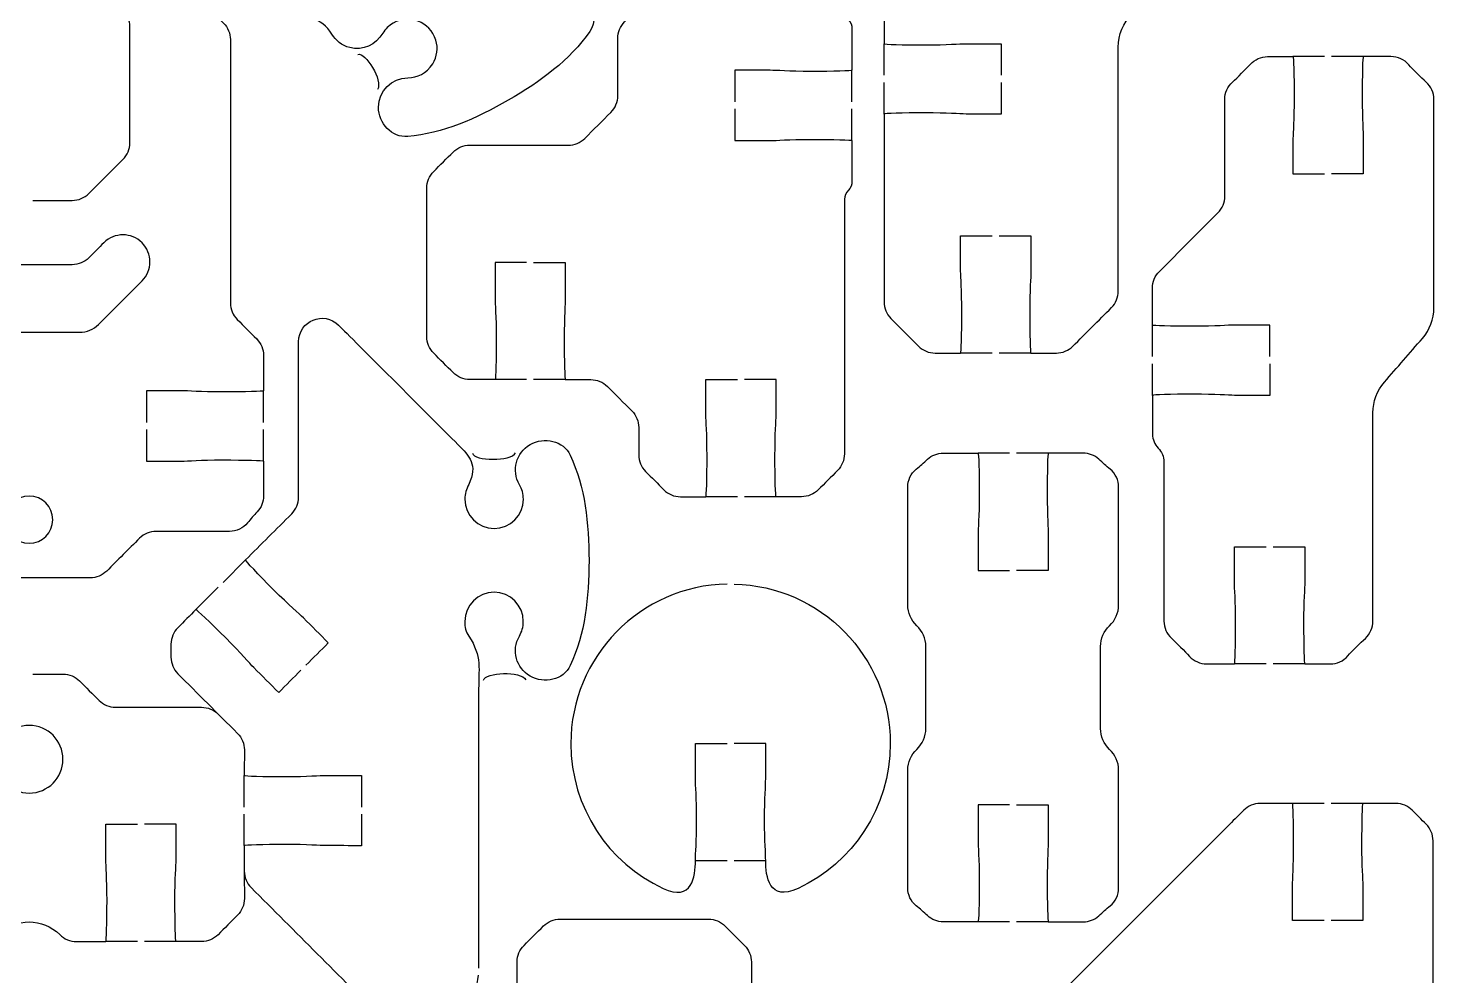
# Model space of a CAD drawing. Extents: x 0 to 410, y 0 to 455.
# Drawn here: x 70 to 130, y 327.2 to 367.6 of the extents above; entities that cross this region are included whole.
import ezdxf

# ---------------------------------------------------------------- set-up
doc = ezdxf.new("R2010")
doc.units = 0
doc.header["$MEASUREMENT"] = 0
doc.layers.add('DEFAULT', color=18, linetype='CONTINUOUS')

msp = doc.modelspace()

# ---------------------------------------------------------------- linework, layer by layer
at = {"layer": 'DEFAULT', "color": 1}
for points in [[(106.544, 365.619), (106.544, 366.967)], [(125.351, 366.416), (124.003, 366.416)], [(127.002, 366.416), (125.651, 366.416)], [(105.175, 364.483), (105.175, 365.834)], [(106.544, 363.968), (106.544, 365.319)], [(105.175, 362.832), (105.175, 364.183)], [(118.006, 353.611), (118.006, 354.958)], [(111.166, 353.766), (109.814, 353.766)], [(112.813, 353.766), (111.465, 353.766)], [(118.006, 351.96), (118.006, 353.311)], [(91.287, 352.637), (89.939, 352.637)], [(92.938, 352.637), (91.586, 352.637)], [(80.054, 350.802), (80.054, 352.154)], [(80.054, 349.155), (80.054, 350.503)], [(111.906, 349.49), (110.559, 349.49)], [(113.557, 349.49), (112.206, 349.49)], [(100.286, 347.631), (98.938, 347.631)], [(101.937, 347.631), (100.586, 347.631)], [(79.285, 344.932), (78.333, 343.976)], [(78.121, 343.765), (77.165, 342.812)], [(122.853, 340.498), (121.505, 340.498)], [(124.504, 340.498), (123.153, 340.498)], [(79.232, 334.388), (79.232, 335.739)], [(125.33, 334.539), (123.982, 334.539)], [(126.981, 334.539), (125.629, 334.539)], [(79.232, 332.74), (79.232, 334.088)], [(99.845, 332.091), (98.494, 332.091)], [(101.492, 332.091), (100.145, 332.091)], [(111.906, 329.488), (110.559, 329.488)], [(113.557, 329.488), (112.206, 329.488)], [(74.671, 328.648), (73.323, 328.648)], [(76.322, 328.648), (74.971, 328.648)]]:
    msp.add_lwpolyline(points, dxfattribs=at)
for points, knots in [([(111.465, 358.765), (111.915, 358.765), (112.364, 358.765), (112.813, 358.765), (112.813, 358.265), (112.813, 357.765), (112.813, 357.265), (112.813, 356.98), (112.764, 356.482), (112.764, 355.516), (112.764, 354.549), (112.788, 353.766), (112.813, 353.766), (113.175, 353.766), (113.537, 353.766), (113.9, 353.766), (114.164, 353.766), (114.418, 353.872), (114.605, 354.059), (115.154, 354.607), (115.703, 355.155), (116.253, 355.703), (116.44, 355.893), (116.545, 356.147), (116.545, 356.412), (116.545, 359.881), (116.545, 363.35), (116.545, 366.819), (116.545, 367.348), (116.757, 367.856), (117.131, 368.233), (117.865, 368.966), (118.599, 369.698), (119.332, 370.431), (119.706, 370.808), (119.918, 371.316), (119.918, 371.846), (119.918, 375.574), (119.918, 379.303), (119.918, 383.032), (119.918, 383.297), (119.812, 383.551), (119.625, 383.741), (119.417, 383.947), (119.209, 384.153), (119.001, 384.359), (118.613, 384.75), (117.978, 384.75), (117.59, 384.359), (117.116, 383.885), (116.642, 383.411), (116.168, 382.937), (115.981, 382.75), (115.875, 382.496), (115.875, 382.231), (115.875, 381.034), (115.875, 379.837), (115.875, 378.64), (115.875, 378.379), (115.769, 378.125), (115.586, 377.938), (115.427, 377.778), (115.268, 377.618), (115.11, 377.458), (114.923, 377.271), (114.669, 377.166), (114.401, 377.166), (113.871, 377.166), (113.342, 377.166), (112.813, 377.166), (112.785, 377.166), (112.764, 376.382), (112.764, 375.416), (112.764, 374.449), (112.813, 373.952), (112.813, 373.666), (112.813, 373.166), (112.813, 372.666), (112.813, 372.167), (112.364, 372.167), (111.915, 372.167), (111.465, 372.167)], [0, 0, 0, 0, 3.82, 3.82, 3.82, 8.07, 8.07, 8.07, 9.07, 9.07, 9.07, 10.07, 10.07, 10.07, 13.15, 13.15, 13.15, 14.15, 14.15, 14.15, 20.74731, 20.74731, 20.74731, 21.74731, 21.74731, 21.74731, 51.24731, 51.24731, 51.24731, 52.24731, 52.24731, 52.24731, 61.064934, 61.064934, 61.064934, 62.064934, 62.064934, 62.064934, 93.774934, 93.774934, 93.774934, 94.774934, 94.774934, 94.774934, 97.263991, 97.263991, 97.263991, 98.263991, 98.263991, 98.263991, 103.963271, 103.963271, 103.963271, 104.963271, 104.963271, 104.963271, 115.143271, 115.143271, 115.143271, 116.143271, 116.143271, 116.143271, 118.059544, 118.059544, 118.059544, 119.059544, 119.059544, 119.059544, 123.559544, 123.559544, 123.559544, 124.559544, 124.559544, 124.559544, 125.559544, 125.559544, 125.559544, 129.809544, 129.809544, 129.809544, 133.629544, 133.629544, 133.629544, 133.629544]), ([(91.907, 375.331), (91.907, 374.882), (91.907, 374.433), (91.907, 373.983), (91.907, 373.465), (91.639, 372.816), (91.826, 372.467), (91.922, 372.29), (91.981, 372.089), (91.981, 371.874), (91.981, 371.182), (91.421, 370.621), (90.729, 370.621), (90.369, 370.629), (89.999, 370.463), (89.741, 370.142), (89.519, 369.863), (89.427, 369.489), (89.498, 369.14), (89.678, 368.258), (90.641, 367.877), (91.354, 368.29), (91.541, 368.395), (91.689, 368.547), (91.795, 368.716), (92.013, 369.076), (92.384, 369.341), (92.803, 369.369), (93.862, 369.433), (94.507, 368.258), (93.985, 367.496), (93.135, 366.268), (91.869, 365.344), (90.5, 364.557), (89.135, 363.767), (87.695, 363.132), (86.214, 363.009), (85.526, 362.949), (84.961, 363.573), (84.961, 364.264), (84.961, 364.952), (85.526, 365.513), (86.217, 365.513), (86.612, 365.513), (87.018, 365.697), (87.279, 366.113), (87.466, 366.413), (87.515, 366.79), (87.409, 367.125), (87.155, 367.919), (86.263, 368.237), (85.586, 367.845), (85.399, 367.739), (85.25, 367.588), (85.148, 367.418), (84.848, 366.931), (84.284, 366.649), (83.734, 366.801), (83.388, 366.896), (83.13, 367.111), (82.972, 367.376), (82.77, 367.715), (82.456, 367.965), (82.079, 368.074), (80.209, 368.607), (78.565, 369.803), (77.532, 371.405), (77.024, 372.181), (76.487, 373.183), (76.487, 373.983), (76.487, 374.983), (76.487, 375.983), (76.487, 376.982), (76.487, 378.051), (77.271, 378.778), (77.846, 380.09), (78.414, 381.399), (79.197, 382.126), (79.197, 383.194), (79.197, 383.219), (79.976, 383.244), (80.947, 383.244), (81.913, 383.244), (82.411, 383.194), (82.696, 383.194), (83.197, 383.194), (83.698, 383.194), (84.199, 383.194), (84.199, 383.644), (84.199, 384.093), (84.199, 384.542)], [0, 0, 0, 0, 3.82, 3.82, 3.82, 4.82, 4.82, 4.82, 5.82, 5.82, 5.82, 6.82, 6.82, 6.82, 7.82, 7.82, 7.82, 8.82, 8.82, 8.82, 9.82, 9.82, 9.82, 10.82, 10.82, 10.82, 11.82, 11.82, 11.82, 12.82, 12.82, 12.82, 13.82, 13.82, 13.82, 14.82, 14.82, 14.82, 15.82, 15.82, 15.82, 16.82, 16.82, 16.82, 17.82, 17.82, 17.82, 18.82, 18.82, 18.82, 19.82, 19.82, 19.82, 20.82, 20.82, 20.82, 21.82, 21.82, 21.82, 22.82, 22.82, 22.82, 23.82, 23.82, 23.82, 24.82, 24.82, 24.82, 25.82, 25.82, 25.82, 34.32, 34.32, 34.32, 35.32, 35.32, 35.32, 36.32, 36.32, 36.32, 37.32, 37.32, 37.32, 38.32, 38.32, 38.32, 42.58, 42.58, 42.58, 46.4, 46.4, 46.4, 46.4]), ([(111.166, 372.167), (110.715, 372.167), (110.265, 372.167), (109.814, 372.167), (109.814, 372.666), (109.814, 373.166), (109.814, 373.666), (109.814, 373.952), (109.864, 374.449), (109.864, 375.416), (109.864, 376.382), (109.839, 377.166), (109.814, 377.166), (109.452, 377.166), (109.09, 377.166), (108.728, 377.166), (108.463, 377.166), (108.209, 377.063), (108.022, 376.873), (107.627, 376.479), (107.232, 376.085), (106.837, 375.691), (106.65, 375.5), (106.544, 375.246), (106.544, 374.982), (106.544, 372.31), (106.544, 369.638), (106.544, 366.967), (106.544, 366.938), (107.327, 366.917), (108.294, 366.917), (109.261, 366.917), (109.758, 366.967), (110.044, 366.967), (110.545, 366.967), (111.046, 366.967), (111.547, 366.967), (111.547, 366.518), (111.547, 366.068), (111.547, 365.619)], [0, 0, 0, 0, 3.83, 3.83, 3.83, 8.08, 8.08, 8.08, 9.08, 9.08, 9.08, 10.08, 10.08, 10.08, 13.16, 13.16, 13.16, 14.16, 14.16, 14.16, 18.904692, 18.904692, 18.904692, 19.904692, 19.904692, 19.904692, 42.624692, 42.624692, 42.624692, 43.624692, 43.624692, 43.624692, 44.624692, 44.624692, 44.624692, 48.884692, 48.884692, 48.884692, 52.704692, 52.704692, 52.704692, 52.704692]), ([(70.201, 360.282), (70.763, 360.282), (71.325, 360.282), (71.887, 360.282), (72.152, 360.282), (72.406, 360.387), (72.596, 360.574), (73.082, 361.06), (73.568, 361.546), (74.053, 362.031), (74.24, 362.218), (74.346, 362.472), (74.346, 362.737), (74.346, 364.39), (74.346, 366.044), (74.346, 367.697), (74.346, 367.962), (74.24, 368.216), (74.05, 368.403), (73.823, 368.631), (73.596, 368.859), (73.369, 369.087), (73.178, 369.274), (73.076, 369.528), (73.076, 369.792), (73.076, 370.097), (73.076, 370.402), (73.076, 370.706), (73.076, 371.595), (74.152, 372.043), (74.78, 371.412), (75.969, 370.224), (77.158, 369.036), (78.347, 367.849), (78.534, 367.662), (78.639, 367.408), (78.639, 367.143), (78.639, 363.395), (78.639, 359.648), (78.639, 355.9), (78.639, 355.635), (78.742, 355.381), (78.932, 355.195), (79.209, 354.918), (79.485, 354.642), (79.761, 354.365), (79.948, 354.179), (80.054, 353.925), (80.054, 353.66), (80.054, 353.158), (80.054, 352.656), (80.054, 352.154), (80.054, 352.125), (79.271, 352.104), (78.304, 352.104), (77.338, 352.104), (76.837, 352.154), (76.551, 352.154), (76.051, 352.154), (75.551, 352.154), (75.052, 352.154), (75.052, 351.703), (75.052, 351.253), (75.052, 350.802)], [0, 0, 0, 0, 4.78, 4.78, 4.78, 5.78, 5.78, 5.78, 11.620702, 11.620702, 11.620702, 12.620702, 12.620702, 12.620702, 26.680702, 26.680702, 26.680702, 27.680702, 27.680702, 27.680702, 30.417214, 30.417214, 30.417214, 31.417214, 31.417214, 31.417214, 34.007214, 34.007214, 34.007214, 35.007214, 35.007214, 35.007214, 49.297844, 49.297844, 49.297844, 50.297844, 50.297844, 50.297844, 82.167844, 82.167844, 82.167844, 83.167844, 83.167844, 83.167844, 86.491246, 86.491246, 86.491246, 87.491246, 87.491246, 87.491246, 91.761246, 91.761246, 91.761246, 92.761246, 92.761246, 92.761246, 93.761246, 93.761246, 93.761246, 98.011246, 98.011246, 98.011246, 101.841246, 101.841246, 101.841246, 101.841246]), ([(91.287, 357.636), (90.837, 357.636), (90.388, 357.636), (89.939, 357.636), (89.939, 357.136), (89.939, 356.636), (89.939, 356.136), (89.939, 355.851), (89.988, 355.353), (89.988, 354.387), (89.988, 353.462), (89.971, 352.707), (89.939, 352.637), (89.578, 352.637), (89.217, 352.637), (88.856, 352.637), (88.591, 352.637), (88.337, 352.743), (88.147, 352.93), (87.87, 353.206), (87.594, 353.482), (87.318, 353.759), (87.131, 353.949), (87.025, 354.203), (87.025, 354.468), (87.025, 356.581), (87.025, 358.694), (87.025, 360.807), (87.025, 361.072), (87.127, 361.326), (87.318, 361.516), (87.594, 361.793), (87.87, 362.069), (88.147, 362.345), (88.337, 362.532), (88.591, 362.638), (88.856, 362.638), (90.258, 362.638), (91.659, 362.638), (93.061, 362.638), (93.326, 362.638), (93.58, 362.74), (93.77, 362.927), (94.14, 363.298), (94.511, 363.668), (94.881, 364.039), (95.072, 364.229), (95.178, 364.483), (95.178, 364.748), (95.178, 365.564), (95.178, 366.38), (95.178, 367.196), (95.178, 367.461), (95.283, 367.715), (95.47, 367.905), (95.821, 368.254), (96.171, 368.604), (96.522, 368.953), (96.709, 369.14), (96.963, 369.246), (97.227, 369.246), (99.329, 369.246), (101.43, 369.246), (103.531, 369.246), (103.68, 369.246), (103.821, 369.189), (103.923, 369.083), (104.286, 368.721), (104.65, 368.359), (105.013, 367.997), (105.119, 367.895), (105.175, 367.753), (105.175, 367.605), (105.175, 367.015), (105.175, 366.425), (105.175, 365.834), (105.175, 365.806), (104.392, 365.785), (103.426, 365.785), (102.459, 365.785), (101.962, 365.834), (101.676, 365.834), (101.176, 365.834), (100.676, 365.834), (100.177, 365.834), (100.177, 365.384), (100.177, 364.934), (100.177, 364.483)], [0, 0, 0, 0, 3.82, 3.82, 3.82, 8.07, 8.07, 8.07, 9.07, 9.07, 9.07, 10.07, 10.07, 10.07, 13.14, 13.14, 13.14, 14.14, 14.14, 14.14, 17.463402, 17.463402, 17.463402, 18.463402, 18.463402, 18.463402, 36.433402, 36.433402, 36.433402, 37.433402, 37.433402, 37.433402, 40.756804, 40.756804, 40.756804, 41.756804, 41.756804, 41.756804, 53.676804, 53.676804, 53.676804, 54.676804, 54.676804, 54.676804, 59.131576, 59.131576, 59.131576, 60.131576, 60.131576, 60.131576, 67.071576, 67.071576, 67.071576, 68.071576, 68.071576, 68.071576, 72.278868, 72.278868, 72.278868, 73.278868, 73.278868, 73.278868, 91.148868, 91.148868, 91.148868, 92.148868, 92.148868, 92.148868, 96.511722, 96.511722, 96.511722, 97.511722, 97.511722, 97.511722, 102.531722, 102.531722, 102.531722, 103.531722, 103.531722, 103.531722, 104.531722, 104.531722, 104.531722, 108.781722, 108.781722, 108.781722, 112.611722, 112.611722, 112.611722, 112.611722]), ([(123.008, 353.611), (123.008, 354.06), (123.008, 354.509), (123.008, 354.958), (122.509, 354.958), (122.009, 354.958), (121.509, 354.958), (121.223, 354.958), (120.726, 354.909), (119.759, 354.909), (118.793, 354.909), (118.006, 354.93), (118.006, 354.958), (118.006, 355.486), (118.006, 356.014), (118.006, 356.542), (118.006, 356.807), (118.108, 357.061), (118.299, 357.251), (119.131, 358.084), (119.964, 358.916), (120.796, 359.749), (120.987, 359.936), (121.093, 360.19), (121.093, 360.454), (121.093, 361.833), (121.093, 363.211), (121.093, 364.589), (121.093, 364.871), (121.209, 365.143), (121.421, 365.33), (121.643, 365.531), (121.978, 365.873), (122.183, 366.092), (122.37, 366.3), (122.638, 366.416), (122.917, 366.416), (123.279, 366.416), (123.641, 366.416), (124.003, 366.416), (124.028, 366.416), (124.053, 365.633), (124.053, 364.667), (124.053, 363.7), (124.003, 363.203), (124.003, 362.917), (124.003, 362.417), (124.003, 361.917), (124.003, 361.418), (124.452, 361.418), (124.902, 361.418), (125.351, 361.418)], [0, 0, 0, 0, 3.82, 3.82, 3.82, 8.07, 8.07, 8.07, 9.07, 9.07, 9.07, 10.07, 10.07, 10.07, 14.56, 14.56, 14.56, 15.56, 15.56, 15.56, 25.572632, 25.572632, 25.572632, 26.572632, 26.572632, 26.572632, 38.292632, 38.292632, 38.292632, 39.292632, 39.292632, 39.292632, 40.292632, 40.292632, 40.292632, 41.292632, 41.292632, 41.292632, 44.372632, 44.372632, 44.372632, 45.372632, 45.372632, 45.372632, 46.372632, 46.372632, 46.372632, 50.622632, 50.622632, 50.622632, 54.442632, 54.442632, 54.442632, 54.442632]), ([(123.153, 345.497), (123.603, 345.497), (124.054, 345.497), (124.504, 345.497), (124.504, 344.997), (124.504, 344.497), (124.504, 343.997), (124.504, 343.712), (124.455, 343.214), (124.455, 342.248), (124.455, 341.281), (124.479, 340.498), (124.504, 340.498), (124.866, 340.498), (125.228, 340.498), (125.591, 340.498), (125.876, 340.498), (126.152, 340.621), (126.342, 340.836), (126.536, 341.059), (126.878, 341.39), (127.093, 341.588), (127.298, 341.778), (127.418, 342.043), (127.418, 342.322), (127.418, 345.285), (127.418, 348.248), (127.418, 351.212), (127.418, 351.695), (127.591, 352.161), (127.908, 352.524), (128.448, 353.146), (128.988, 353.768), (129.528, 354.39), (129.845, 354.754), (130.018, 355.219), (130.018, 355.703), (130.018, 358.666), (130.018, 361.629), (130.018, 364.593), (130.018, 364.871), (129.898, 365.139), (129.69, 365.326), (129.475, 365.524), (129.133, 365.852), (128.942, 366.074), (128.755, 366.293), (128.473, 366.416), (128.187, 366.416), (127.793, 366.416), (127.399, 366.416), (127.005, 366.416), (126.977, 366.416), (126.956, 365.633), (126.956, 364.667), (126.956, 363.7), (127.005, 363.203), (127.005, 362.917), (127.005, 362.417), (127.005, 361.917), (127.005, 361.418), (126.554, 361.418), (126.102, 361.418), (125.651, 361.418)], [0, 0, 0, 0, 3.83, 3.83, 3.83, 8.08, 8.08, 8.08, 9.08, 9.08, 9.08, 10.08, 10.08, 10.08, 13.16, 13.16, 13.16, 14.16, 14.16, 14.16, 15.16, 15.16, 15.16, 16.16, 16.16, 16.16, 41.36, 41.36, 41.36, 42.36, 42.36, 42.36, 49.363728, 49.363728, 49.363728, 50.363728, 50.363728, 50.363728, 75.563728, 75.563728, 75.563728, 76.563728, 76.563728, 76.563728, 77.563728, 77.563728, 77.563728, 78.563728, 78.563728, 78.563728, 81.913728, 81.913728, 81.913728, 82.913728, 82.913728, 82.913728, 83.913728, 83.913728, 83.913728, 88.163728, 88.163728, 88.163728, 92.003728, 92.003728, 92.003728, 92.003728]), ([(111.547, 365.319), (111.547, 364.869), (111.547, 364.419), (111.547, 363.968), (111.046, 363.968), (110.545, 363.968), (110.044, 363.968), (109.758, 363.968), (109.261, 364.018), (108.294, 364.018), (107.327, 364.018), (106.544, 363.993), (106.544, 363.968), (106.544, 361.294), (106.544, 358.62), (106.544, 355.946), (106.544, 355.681), (106.65, 355.427), (106.837, 355.237), (107.231, 354.844), (107.625, 354.451), (108.019, 354.059), (108.206, 353.872), (108.46, 353.766), (108.724, 353.766), (109.088, 353.766), (109.451, 353.766), (109.814, 353.766), (109.843, 353.766), (109.864, 354.549), (109.864, 355.516), (109.864, 356.482), (109.814, 356.98), (109.814, 357.265), (109.814, 357.765), (109.814, 358.265), (109.814, 358.765), (110.265, 358.765), (110.715, 358.765), (111.166, 358.765)], [0, 0, 0, 0, 3.83, 3.83, 3.83, 8.09, 8.09, 8.09, 9.09, 9.09, 9.09, 10.09, 10.09, 10.09, 32.83, 32.83, 32.83, 33.83, 33.83, 33.83, 38.56055, 38.56055, 38.56055, 39.56055, 39.56055, 39.56055, 42.65055, 42.65055, 42.65055, 43.65055, 43.65055, 43.65055, 44.65055, 44.65055, 44.65055, 48.90055, 48.90055, 48.90055, 52.73055, 52.73055, 52.73055, 52.73055]), ([(100.177, 364.183), (100.177, 363.734), (100.177, 363.285), (100.177, 362.836), (100.676, 362.836), (101.176, 362.836), (101.676, 362.836), (101.962, 362.836), (102.459, 362.885), (103.426, 362.885), (104.392, 362.885), (105.175, 362.86), (105.175, 362.836), (105.175, 362.252), (105.175, 361.669), (105.175, 361.086), (105.175, 360.948), (105.119, 360.811), (105.024, 360.712), (104.921, 360.603), (104.851, 360.476), (104.851, 360.327), (104.851, 356.706), (104.851, 353.084), (104.851, 349.462), (104.851, 349.194), (104.745, 348.94), (104.558, 348.749), (104.283, 348.475), (104.008, 348.201), (103.733, 347.927), (103.546, 347.737), (103.292, 347.631), (103.027, 347.631), (102.664, 347.631), (102.3, 347.631), (101.937, 347.631), (101.912, 347.631), (101.887, 348.414), (101.887, 349.384), (101.887, 350.351), (101.937, 350.848), (101.937, 351.134), (101.937, 351.634), (101.937, 352.134), (101.937, 352.633), (101.486, 352.633), (101.036, 352.633), (100.586, 352.633)], [0, 0, 0, 0, 3.82, 3.82, 3.82, 8.07, 8.07, 8.07, 9.07, 9.07, 9.07, 10.07, 10.07, 10.07, 15.03, 15.03, 15.03, 16.03, 16.03, 16.03, 17.03, 17.03, 17.03, 47.83, 47.83, 47.83, 48.83, 48.83, 48.83, 52.132196, 52.132196, 52.132196, 53.132196, 53.132196, 53.132196, 56.222196, 56.222196, 56.222196, 57.222196, 57.222196, 57.222196, 58.222196, 58.222196, 58.222196, 62.472196, 62.472196, 62.472196, 66.302196, 66.302196, 66.302196, 66.302196]), ([(65.236, 358.472), (65.684, 358.92), (66.414, 358.923), (66.866, 358.472), (67.08, 358.258), (67.294, 358.044), (67.508, 357.83), (67.695, 357.643), (67.949, 357.537), (68.213, 357.537), (69.438, 357.537), (70.662, 357.537), (71.886, 357.537), (72.15, 357.537), (72.404, 357.643), (72.595, 357.83), (72.809, 358.044), (73.023, 358.258), (73.237, 358.472), (73.689, 358.923), (74.419, 358.92), (74.867, 358.472), (75.318, 358.02), (75.318, 357.294), (74.867, 356.842), (74.249, 356.225), (73.632, 355.607), (73.015, 354.99), (72.796, 354.771), (72.503, 354.651), (72.2, 354.651), (70.768, 354.651), (69.335, 354.651), (67.903, 354.651), (67.6, 354.651), (67.307, 354.771), (67.088, 354.99), (66.471, 355.607), (65.853, 356.225), (65.236, 356.842), (64.784, 357.294), (64.784, 358.02), (65.236, 358.472)], [1, 1, 1, 1, 2, 2, 2, 4.573869, 4.573869, 4.573869, 5.573869, 5.573869, 5.573869, 15.983869, 15.983869, 15.983869, 16.983869, 16.983869, 16.983869, 19.557737, 19.557737, 19.557737, 20.557737, 20.557737, 20.557737, 21.557737, 21.557737, 21.557737, 28.982359, 28.982359, 28.982359, 29.982359, 29.982359, 29.982359, 42.162359, 42.162359, 42.162359, 43.162359, 43.162359, 43.162359, 50.58698, 50.58698, 50.58698, 51.58698, 51.58698, 51.58698, 51.58698]), ([(91.586, 357.636), (92.037, 357.636), (92.487, 357.636), (92.938, 357.636), (92.938, 357.136), (92.938, 356.636), (92.938, 356.136), (92.938, 355.851), (92.888, 355.353), (92.888, 354.387), (92.888, 353.417), (92.913, 352.633), (92.938, 352.633), (93.3, 352.633), (93.662, 352.633), (94.024, 352.633), (94.289, 352.633), (94.543, 352.528), (94.733, 352.341), (95.081, 351.992), (95.429, 351.644), (95.777, 351.296), (95.964, 351.106), (96.07, 350.852), (96.07, 350.587), (96.07, 350.197), (96.07, 349.806), (96.07, 349.416), (96.07, 349.155), (96.176, 348.901), (96.363, 348.714), (96.624, 348.451), (96.885, 348.187), (97.146, 347.924), (97.333, 347.737), (97.587, 347.631), (97.855, 347.631), (98.216, 347.631), (98.577, 347.631), (98.938, 347.631), (98.966, 347.631), (98.988, 348.414), (98.988, 349.384), (98.988, 350.351), (98.938, 350.848), (98.938, 351.134), (98.938, 351.634), (98.938, 352.134), (98.938, 352.633), (99.387, 352.633), (99.837, 352.633), (100.286, 352.633)], [0, 0, 0, 0, 3.83, 3.83, 3.83, 8.08, 8.08, 8.08, 9.08, 9.08, 9.08, 10.08, 10.08, 10.08, 13.16, 13.16, 13.16, 14.16, 14.16, 14.16, 18.346072, 18.346072, 18.346072, 19.346072, 19.346072, 19.346072, 22.666072, 22.666072, 22.666072, 23.666072, 23.666072, 23.666072, 26.8198, 26.8198, 26.8198, 27.8198, 27.8198, 27.8198, 30.8898, 30.8898, 30.8898, 31.8898, 31.8898, 31.8898, 32.8898, 32.8898, 32.8898, 37.1398, 37.1398, 37.1398, 40.9598, 40.9598, 40.9598, 40.9598]), ([(81.864, 340.441), (82.182, 340.759), (82.501, 341.076), (82.82, 341.394), (82.467, 341.748), (82.114, 342.102), (81.762, 342.456), (81.56, 342.657), (81.172, 342.974), (80.484, 343.659), (79.818, 344.332), (79.285, 344.893), (79.285, 344.932), (79.942, 345.59), (80.6, 346.247), (81.257, 346.904), (81.444, 347.091), (81.55, 347.345), (81.55, 347.61), (81.55, 349.823), (81.55, 352.036), (81.55, 354.249), (81.55, 355.138), (82.626, 355.586), (83.257, 354.955), (83.257, 354.955), (87.081, 351.131), (88.355, 349.857), (88.856, 349.356), (89.209, 349.003), (88.814, 348.15), (88.725, 347.956), (88.644, 347.751), (88.644, 347.529), (88.644, 346.834), (89.205, 346.273), (89.897, 346.273), (90.584, 346.276), (91.145, 346.834), (91.149, 347.525), (91.145, 347.751), (91.089, 347.963), (90.976, 348.146), (90.63, 348.746), (90.838, 349.511), (91.435, 349.857), (92.034, 350.203), (92.853, 350.026), (93.146, 349.402), (93.781, 348.054), (93.95, 346.491), (93.95, 344.911), (93.95, 343.334), (93.781, 341.778), (93.146, 340.427), (92.853, 339.806), (92.034, 339.63), (91.435, 339.976), (90.835, 340.318), (90.63, 341.083), (90.976, 341.68), (91.078, 341.867), (91.145, 342.078), (91.145, 342.304), (91.145, 342.999), (90.584, 343.56), (89.897, 343.56), (89.205, 343.556), (88.644, 342.995), (88.644, 342.308), (88.641, 342.078), (88.694, 341.863), (88.814, 341.683), (89.392, 340.826), (89.233, 340.29), (89.233, 339.228), (89.23, 336.49), (89.233, 328.697), (89.233, 327.509)], [0, 0, 0, 0, 3.825454, 3.825454, 3.825454, 8.075172, 8.075172, 8.075172, 9.075172, 9.075172, 9.075172, 10.075172, 10.075172, 10.075172, 17.980626, 17.980626, 17.980626, 18.980626, 18.980626, 18.980626, 37.800626, 37.800626, 37.800626, 38.800626, 38.800626, 38.800626, 39.800626, 39.800626, 39.800626, 40.800626, 40.800626, 40.800626, 41.800626, 41.800626, 41.800626, 42.800626, 42.800626, 42.800626, 43.800626, 43.800626, 43.800626, 44.800626, 44.800626, 44.800626, 45.800626, 45.800626, 45.800626, 46.800626, 46.800626, 46.800626, 47.800626, 47.800626, 47.800626, 48.800626, 48.800626, 48.800626, 49.800626, 49.800626, 49.800626, 50.800626, 50.800626, 50.800626, 51.800626, 51.800626, 51.800626, 52.800626, 52.800626, 52.800626, 53.800626, 53.800626, 53.800626, 54.800626, 54.800626, 54.800626, 55.800626, 55.800626, 55.800626, 56.800626, 56.800626, 56.800626, 56.800626]), ([(123.008, 353.311), (123.008, 352.86), (123.008, 352.41), (123.008, 351.96), (122.509, 351.96), (122.009, 351.96), (121.509, 351.96), (121.223, 351.96), (120.726, 352.009), (119.759, 352.009), (118.793, 352.009), (118.006, 351.984), (118.006, 351.96), (118.006, 351.406), (118.006, 350.852), (118.006, 350.298), (118.006, 350.079), (118.094, 349.868), (118.249, 349.709), (118.405, 349.554), (118.493, 349.342), (118.493, 349.123), (118.493, 346.857), (118.493, 344.591), (118.493, 342.325), (118.493, 342.046), (118.609, 341.782), (118.814, 341.591), (119.036, 341.387), (119.382, 341.041), (119.586, 340.819), (119.777, 340.614), (120.041, 340.498), (120.32, 340.498), (120.715, 340.498), (121.11, 340.498), (121.505, 340.498), (121.534, 340.498), (121.555, 341.281), (121.555, 342.248), (121.555, 343.214), (121.505, 343.712), (121.505, 343.997), (121.505, 344.497), (121.505, 344.997), (121.505, 345.497), (121.955, 345.497), (122.404, 345.497), (122.853, 345.497)], [0, 0, 0, 0, 3.83, 3.83, 3.83, 8.08, 8.08, 8.08, 9.08, 9.08, 9.08, 10.08, 10.08, 10.08, 14.79, 14.79, 14.79, 15.79, 15.79, 15.79, 16.79, 16.79, 16.79, 36.06, 36.06, 36.06, 37.06, 37.06, 37.06, 38.06, 38.06, 38.06, 39.06, 39.06, 39.06, 42.42, 42.42, 42.42, 43.42, 43.42, 43.42, 44.42, 44.42, 44.42, 48.67, 48.67, 48.67, 52.49, 52.49, 52.49, 52.49]), ([(75.052, 350.503), (75.052, 350.053), (75.052, 349.604), (75.052, 349.155), (75.551, 349.155), (76.051, 349.155), (76.551, 349.155), (76.837, 349.155), (77.338, 349.204), (78.304, 349.204), (79.271, 349.204), (80.054, 349.18), (80.054, 349.155), (80.054, 348.659), (80.054, 348.162), (80.054, 347.666), (80.054, 347.412), (79.959, 347.169), (79.782, 346.989), (79.641, 346.837), (79.5, 346.678), (79.37, 346.516), (79.179, 346.287), (78.897, 346.153), (78.601, 346.153), (77.555, 346.153), (76.51, 346.153), (75.464, 346.153), (75.2, 346.153), (74.946, 346.047), (74.759, 345.86), (74.292, 345.393), (73.825, 344.926), (73.358, 344.459), (73.168, 344.273), (72.914, 344.167), (72.649, 344.167), (70.917, 344.167), (69.185, 344.167), (67.453, 344.167), (67.188, 344.167), (66.934, 344.273), (66.747, 344.459), (66.28, 344.926), (65.814, 345.393), (65.347, 345.86), (65.156, 346.047), (64.902, 346.153), (64.638, 346.153), (63.593, 346.153), (62.549, 346.153), (61.505, 346.153), (61.205, 346.153), (60.923, 346.287), (60.732, 346.516), (60.605, 346.671), (60.471, 346.827), (60.33, 346.975), (60.15, 347.158), (60.052, 347.409), (60.052, 347.67), (60.052, 348.165), (60.052, 348.66), (60.052, 349.155), (60.052, 349.183), (60.835, 349.204), (61.801, 349.204), (62.768, 349.204), (63.265, 349.155), (63.551, 349.155), (64.051, 349.155), (64.551, 349.155), (65.05, 349.155), (65.05, 349.604), (65.05, 350.053), (65.05, 350.503)], [0, 0, 0, 0, 3.82, 3.82, 3.82, 8.07, 8.07, 8.07, 9.07, 9.07, 9.07, 10.07, 10.07, 10.07, 14.29, 14.29, 14.29, 15.29, 15.29, 15.29, 16.29, 16.29, 16.29, 17.29, 17.29, 17.29, 26.18, 26.18, 26.18, 27.18, 27.18, 27.18, 32.794428, 32.794428, 32.794428, 33.794428, 33.794428, 33.794428, 48.524428, 48.524428, 48.524428, 49.524428, 49.524428, 49.524428, 55.138856, 55.138856, 55.138856, 56.138856, 56.138856, 56.138856, 65.018856, 65.018856, 65.018856, 66.018856, 66.018856, 66.018856, 67.018856, 67.018856, 67.018856, 68.018856, 68.018856, 68.018856, 72.228856, 72.228856, 72.228856, 73.228856, 73.228856, 73.228856, 74.228856, 74.228856, 74.228856, 78.478856, 78.478856, 78.478856, 82.298856, 82.298856, 82.298856, 82.298856]), ([(111.906, 334.486), (111.457, 334.486), (111.008, 334.486), (110.559, 334.486), (110.559, 333.987), (110.559, 333.487), (110.559, 332.987), (110.559, 332.701), (110.608, 332.204), (110.608, 331.237), (110.608, 330.271), (110.587, 329.488), (110.559, 329.488), (110.064, 329.488), (109.569, 329.488), (109.074, 329.488), (108.823, 329.488), (108.576, 329.579), (108.396, 329.752), (108.241, 329.9), (108.082, 330.041), (107.916, 330.176), (107.687, 330.362), (107.557, 330.645), (107.557, 330.941), (107.557, 332.616), (107.557, 334.29), (107.557, 335.965), (107.557, 336.3), (107.698, 336.621), (107.941, 336.85), (108.188, 337.079), (108.333, 337.407), (108.333, 337.743), (108.332, 338.909), (108.33, 340.076), (108.329, 341.242), (108.329, 341.577), (108.188, 341.898), (107.941, 342.128), (107.698, 342.357), (107.557, 342.681), (107.557, 343.017), (107.557, 344.691), (107.557, 346.366), (107.557, 348.04), (107.557, 348.337), (107.687, 348.622), (107.92, 348.809), (108.082, 348.943), (108.241, 349.081), (108.396, 349.229), (108.576, 349.402), (108.82, 349.49), (109.07, 349.49), (109.566, 349.49), (110.063, 349.49), (110.559, 349.49), (110.583, 349.49), (110.608, 348.707), (110.608, 347.74), (110.608, 346.774), (110.559, 346.273), (110.559, 345.987), (110.559, 345.487), (110.559, 344.987), (110.559, 344.488), (111.008, 344.488), (111.457, 344.488), (111.906, 344.488)], [0, 0, 0, 0, 3.82, 3.82, 3.82, 8.07, 8.07, 8.07, 9.07, 9.07, 9.07, 10.07, 10.07, 10.07, 14.28, 14.28, 14.28, 15.28, 15.28, 15.28, 16.28, 16.28, 16.28, 17.28, 17.28, 17.28, 31.52, 31.52, 31.52, 32.52, 32.52, 32.52, 33.52, 33.52, 33.52, 43.440005, 43.440005, 43.440005, 44.440005, 44.440005, 44.440005, 45.440005, 45.440005, 45.440005, 59.680005, 59.680005, 59.680005, 60.680005, 60.680005, 60.680005, 61.680005, 61.680005, 61.680005, 62.680005, 62.680005, 62.680005, 66.900005, 66.900005, 66.900005, 67.900005, 67.900005, 67.900005, 68.900005, 68.900005, 68.900005, 73.150005, 73.150005, 73.150005, 76.970005, 76.970005, 76.970005, 76.970005]), ([(112.206, 334.486), (112.657, 334.486), (113.107, 334.486), (113.557, 334.486), (113.557, 333.987), (113.557, 333.487), (113.557, 332.987), (113.557, 332.701), (113.508, 332.204), (113.508, 331.237), (113.508, 330.271), (113.533, 329.488), (113.557, 329.488), (114.054, 329.488), (114.55, 329.488), (115.046, 329.488), (115.293, 329.488), (115.54, 329.579), (115.72, 329.749), (115.872, 329.897), (116.034, 330.038), (116.196, 330.172), (116.429, 330.359), (116.56, 330.641), (116.56, 330.941), (116.56, 332.616), (116.56, 334.29), (116.56, 335.965), (116.56, 336.3), (116.418, 336.621), (116.171, 336.85), (115.928, 337.079), (115.787, 337.404), (115.787, 337.739), (115.787, 338.906), (115.787, 340.072), (115.787, 341.239), (115.787, 341.574), (115.925, 341.895), (116.171, 342.124), (116.415, 342.353), (116.56, 342.678), (116.56, 343.013), (116.56, 344.688), (116.56, 346.362), (116.56, 348.037), (116.56, 348.333), (116.429, 348.619), (116.2, 348.806), (116.034, 348.94), (115.872, 349.081), (115.72, 349.229), (115.54, 349.402), (115.293, 349.49), (115.043, 349.49), (114.547, 349.49), (114.052, 349.49), (113.557, 349.49), (113.529, 349.49), (113.508, 348.707), (113.508, 347.74), (113.508, 346.774), (113.557, 346.273), (113.557, 345.987), (113.557, 345.487), (113.557, 344.987), (113.557, 344.488), (113.107, 344.488), (112.657, 344.488), (112.206, 344.488)], [0, 0, 0, 0, 3.83, 3.83, 3.83, 8.08, 8.08, 8.08, 9.08, 9.08, 9.08, 10.08, 10.08, 10.08, 14.3, 14.3, 14.3, 15.3, 15.3, 15.3, 16.3, 16.3, 16.3, 17.3, 17.3, 17.3, 31.54, 31.54, 31.54, 32.54, 32.54, 32.54, 33.54, 33.54, 33.54, 43.46, 43.46, 43.46, 44.46, 44.46, 44.46, 45.46, 45.46, 45.46, 59.7, 59.7, 59.7, 60.7, 60.7, 60.7, 61.7, 61.7, 61.7, 62.7, 62.7, 62.7, 66.91, 66.91, 66.91, 67.91, 67.91, 67.91, 68.91, 68.91, 68.91, 73.16, 73.16, 73.16, 76.99, 76.99, 76.99, 76.99]), ([(70.052, 345.644), (69.494, 345.644), (69.043, 346.096), (69.043, 346.653), (69.043, 347.211), (69.494, 347.662), (70.052, 347.662), (70.605, 347.662), (71.057, 347.211), (71.057, 346.653), (71.057, 346.096), (70.605, 345.644), (70.052, 345.644)], [1, 1, 1, 1, 2, 2, 2, 3, 3, 3, 4, 4, 4, 5, 5, 5, 5]), ([(99.845, 343.906), (96.144, 343.828), (93.174, 340.808), (93.174, 337.093), (93.174, 334.356), (94.786, 331.996), (97.111, 330.913), (98.356, 330.331), (98.494, 331.438), (98.494, 332.091), (98.494, 332.444), (98.543, 332.874), (98.543, 333.841), (98.543, 334.807), (98.494, 335.305), (98.494, 335.591), (98.494, 336.092), (98.494, 336.593), (98.494, 337.093), (98.944, 337.093), (99.395, 337.093), (99.845, 337.093)], [0, 0, 0, 0, 1, 1, 1, 2, 2, 2, 3, 3, 3, 4, 4, 4, 5, 5, 5, 9.26, 9.26, 9.26, 13.09, 13.09, 13.09, 13.09]), ([(100.145, 343.906), (103.838, 343.824), (106.809, 340.808), (106.809, 337.093), (106.809, 334.356), (105.2, 331.999), (102.875, 330.913), (101.63, 330.331), (101.492, 331.438), (101.492, 332.091), (101.492, 332.444), (101.443, 332.874), (101.443, 333.841), (101.443, 334.807), (101.492, 335.305), (101.492, 335.591), (101.492, 336.092), (101.492, 336.593), (101.492, 337.093), (101.043, 337.093), (100.594, 337.093), (100.145, 337.093)], [0, 0, 0, 0, 1, 1, 1, 2, 2, 2, 3, 3, 3, 4, 4, 4, 5, 5, 5, 9.26, 9.26, 9.26, 13.08, 13.08, 13.08, 13.08]), ([(81.652, 340.23), (81.335, 339.912), (81.017, 339.595), (80.7, 339.277), (80.347, 339.63), (79.994, 339.983), (79.641, 340.336), (79.437, 340.537), (79.123, 340.925), (78.438, 341.609), (77.765, 342.283), (77.2, 342.812), (77.165, 342.812), (76.908, 342.556), (76.652, 342.299), (76.396, 342.043), (76.209, 341.852), (76.103, 341.602), (76.103, 341.337), (76.103, 341.154), (76.103, 340.971), (76.103, 340.787), (76.103, 340.519), (76.209, 340.265), (76.396, 340.078), (77.245, 339.229), (78.094, 338.38), (78.943, 337.531), (79.13, 337.344), (79.236, 337.09), (79.236, 336.822), (79.234, 336.461), (79.233, 336.1), (79.232, 335.739), (79.26, 335.711), (80.029, 335.689), (80.982, 335.689), (81.952, 335.689), (82.449, 335.739), (82.735, 335.739), (83.235, 335.739), (83.735, 335.739), (84.234, 335.739), (84.234, 335.288), (84.234, 334.838), (84.234, 334.388)], [0, 0, 0, 0, 3.818377, 3.818377, 3.818377, 8.061017, 8.061017, 8.061017, 9.061017, 9.061017, 9.061017, 10.061017, 10.061017, 10.061017, 13.144003, 13.144003, 13.144003, 14.144003, 14.144003, 14.144003, 15.704003, 15.704003, 15.704003, 16.704003, 16.704003, 16.704003, 26.914625, 26.914625, 26.914625, 27.914625, 27.914625, 27.914625, 30.984641, 30.984641, 30.984641, 31.984641, 31.984641, 31.984641, 32.984641, 32.984641, 32.984641, 37.234641, 37.234641, 37.234641, 41.064641, 41.064641, 41.064641, 41.064641]), ([(70.201, 340.06), (70.633, 340.06), (71.064, 340.06), (71.496, 340.06), (71.76, 340.06), (72.014, 339.955), (72.201, 339.768), (72.478, 339.491), (72.754, 339.215), (73.03, 338.939), (73.217, 338.752), (73.471, 338.646), (73.736, 338.646), (74.96, 338.646), (76.184, 338.646), (77.408, 338.646), (77.673, 338.646), (77.927, 338.543), (78.114, 338.356)], [0, 0, 0, 0, 3.67, 3.67, 3.67, 4.67, 4.67, 4.67, 7.993402, 7.993402, 7.993402, 8.993402, 8.993402, 8.993402, 19.403402, 19.403402, 19.403402, 20.403402, 20.403402, 20.403402, 20.403402]), ([(68.607, 336.426), (68.607, 337.223), (69.252, 337.872), (70.05, 337.872), (70.847, 337.872), (71.492, 337.223), (71.492, 336.426), (71.492, 335.629), (70.847, 334.983), (70.05, 334.983), (69.252, 334.983), (68.607, 335.629), (68.607, 336.426)], [1, 1, 1, 1, 2, 2, 2, 3, 3, 3, 4, 4, 4, 5, 5, 5, 5]), ([(125.33, 329.541), (124.88, 329.541), (124.431, 329.541), (123.982, 329.541), (123.982, 330.04), (123.982, 330.54), (123.982, 331.04), (123.982, 331.326), (124.031, 331.823), (124.031, 332.79), (124.031, 333.756), (124.01, 334.539), (123.982, 334.539), (123.522, 334.539), (123.062, 334.539), (122.603, 334.539), (122.338, 334.539), (122.088, 334.434), (121.901, 334.25), (121.702, 334.053), (121.503, 333.855), (121.304, 333.657), (118.422, 330.776), (115.54, 327.895), (112.658, 325.014), (112.111, 324.464), (111.928, 323.649), (112.192, 322.922), (113.84, 318.341), (115.487, 313.76), (117.135, 309.178), (117.29, 308.741), (117.731, 308.469), (118.193, 308.526), (118.894, 308.609), (119.595, 308.693), (120.295, 308.776), (120.8, 308.836), (121.181, 309.263), (121.181, 309.771), (121.181, 310.227), (121.181, 310.683), (121.181, 311.14), (122.247, 311.14), (123.314, 311.14), (124.381, 311.14), (124.409, 311.14), (124.43, 311.923), (124.43, 312.889), (124.43, 313.856), (124.381, 314.353), (124.381, 314.639), (124.381, 315.139), (124.381, 315.639), (124.381, 316.138), (124.83, 316.138), (125.279, 316.138), (125.728, 316.138)], [0, 0, 0, 0, 3.82, 3.82, 3.82, 8.07, 8.07, 8.07, 9.07, 9.07, 9.07, 10.07, 10.07, 10.07, 13.98, 13.98, 13.98, 14.98, 14.98, 14.98, 17.36296, 17.36296, 17.36296, 52.018264, 52.018264, 52.018264, 53.018264, 53.018264, 53.018264, 94.4207, 94.4207, 94.4207, 95.4207, 95.4207, 95.4207, 101.422842, 101.422842, 101.422842, 102.422842, 102.422842, 102.422842, 106.302842, 106.302842, 106.302842, 115.372842, 115.372842, 115.372842, 116.372842, 116.372842, 116.372842, 117.372842, 117.372842, 117.372842, 121.622842, 121.622842, 121.622842, 125.442842, 125.442842, 125.442842, 125.442842]), ([(121.181, 323.004), (121.181, 323.523), (121.181, 324.043), (121.181, 324.563), (123.448, 324.563), (125.715, 324.563), (127.982, 324.563), (129.087, 324.563), (129.983, 325.459), (129.983, 326.563), (129.983, 328.691), (129.983, 330.82), (129.983, 332.948), (129.983, 333.216), (129.877, 333.47), (129.686, 333.657), (129.49, 333.854), (129.294, 334.05), (129.097, 334.247), (128.91, 334.434), (128.656, 334.539), (128.392, 334.539), (127.921, 334.539), (127.451, 334.539), (126.981, 334.539), (126.956, 334.539), (126.931, 333.756), (126.931, 332.79), (126.931, 331.823), (126.981, 331.326), (126.981, 331.04), (126.981, 330.54), (126.981, 330.04), (126.981, 329.541), (126.53, 329.541), (126.08, 329.541), (125.629, 329.541)], [0, 0, 0, 0, 4.42, 4.42, 4.42, 23.7, 23.7, 23.7, 24.7, 24.7, 24.7, 42.8, 42.8, 42.8, 43.8, 43.8, 43.8, 46.161737, 46.161737, 46.161737, 47.161737, 47.161737, 47.161737, 51.161737, 51.161737, 51.161737, 52.161737, 52.161737, 52.161737, 53.161737, 53.161737, 53.161737, 57.411737, 57.411737, 57.411737, 61.241737, 61.241737, 61.241737, 61.241737]), ([(84.234, 334.088), (84.234, 333.637), (84.234, 333.187), (84.234, 332.737), (83.735, 332.738), (83.235, 332.739), (82.735, 332.74), (82.449, 332.74), (81.948, 332.79), (80.982, 332.79), (80.033, 332.786), (79.257, 332.765), (79.232, 332.74), (79.232, 332.378), (79.232, 332.016), (79.232, 331.654), (79.232, 331.389), (79.338, 331.135), (79.525, 330.948), (81.408, 329.064), (83.29, 327.18), (85.173, 325.297), (85.953, 324.513), (87.219, 324.513), (88.002, 325.297), (88.217, 325.512), (88.433, 325.727), (88.648, 325.942), (88.986, 326.281), (89.191, 326.729), (89.226, 327.209)], [0, 0, 0, 0, 3.83, 3.83, 3.83, 8.080012, 8.080012, 8.080012, 9.080012, 9.080012, 9.080012, 10.080012, 10.080012, 10.080012, 13.160012, 13.160012, 13.160012, 14.160012, 14.160012, 14.160012, 36.808643, 36.808643, 36.808643, 37.808643, 37.808643, 37.808643, 40.396654, 40.396654, 40.396654, 41.396654, 41.396654, 41.396654, 41.396654]), ([(65.428, 333.65), (65.878, 333.65), (66.329, 333.65), (66.779, 333.65), (66.779, 333.151), (66.779, 332.651), (66.779, 332.151), (66.779, 331.865), (66.73, 331.368), (66.73, 330.401), (66.73, 329.431), (66.751, 328.648), (66.779, 328.648), (67.198, 328.648), (67.616, 328.648), (68.035, 328.648), (68.3, 328.648), (68.554, 328.75), (68.744, 328.941), (69.464, 329.664), (70.631, 329.668), (71.355, 328.941), (71.542, 328.754), (71.799, 328.648), (72.064, 328.648), (72.483, 328.648), (72.903, 328.648), (73.323, 328.648), (73.348, 328.648), (73.372, 329.431), (73.372, 330.401), (73.372, 331.368), (73.323, 331.865), (73.323, 332.151), (73.323, 332.651), (73.323, 333.151), (73.323, 333.65), (73.772, 333.65), (74.221, 333.65), (74.671, 333.65)], [0, 0, 0, 0, 3.83, 3.83, 3.83, 8.08, 8.08, 8.08, 9.08, 9.08, 9.08, 10.08, 10.08, 10.08, 13.64, 13.64, 13.64, 14.64, 14.64, 14.64, 15.64, 15.64, 15.64, 16.64, 16.64, 16.64, 20.21, 20.21, 20.21, 21.21, 21.21, 21.21, 22.21, 22.21, 22.21, 26.46, 26.46, 26.46, 30.28, 30.28, 30.28, 30.28]), ([(79.232, 331.654), (79.233, 331.262), (79.234, 330.87), (79.236, 330.479), (79.236, 330.214), (79.13, 329.96), (78.943, 329.77), (78.666, 329.492), (78.39, 329.215), (78.114, 328.937), (77.927, 328.75), (77.673, 328.648), (77.408, 328.648), (77.046, 328.648), (76.684, 328.648), (76.322, 328.648), (76.293, 328.648), (76.272, 329.431), (76.272, 330.401), (76.272, 331.368), (76.322, 331.865), (76.322, 332.151), (76.322, 332.651), (76.322, 333.151), (76.322, 333.65), (75.871, 333.65), (75.421, 333.65), (74.971, 333.65)], [0, 0, 0, 0, 3.330015, 3.330015, 3.330015, 4.330015, 4.330015, 4.330015, 7.660495, 7.660495, 7.660495, 8.660495, 8.660495, 8.660495, 11.740495, 11.740495, 11.740495, 12.740495, 12.740495, 12.740495, 13.740495, 13.740495, 13.740495, 17.990495, 17.990495, 17.990495, 21.820495, 21.820495, 21.820495, 21.820495]), ([(95.735, 306.769), (93.216, 306.906), (90.8, 308.247), (89.332, 310.106), (88.637, 310.988), (88.482, 312.247), (89.152, 313.725), (89.24, 313.916), (89.322, 314.124), (89.322, 314.35), (89.322, 315.041), (88.761, 315.602), (88.073, 315.602), (87.381, 315.602), (86.82, 315.041), (86.82, 314.35), (86.82, 314.124), (86.88, 313.912), (86.99, 313.729), (87.335, 313.129), (87.131, 312.364), (86.531, 312.018), (85.935, 311.672), (85.113, 311.849), (84.82, 312.473), (84.185, 313.821), (84.016, 315.384), (84.016, 316.964), (84.016, 318.541), (84.185, 320.097), (84.82, 321.448), (85.116, 322.072), (85.935, 322.245), (86.535, 321.899), (87.131, 321.557), (87.339, 320.792), (86.993, 320.195), (86.887, 320.012), (86.824, 319.797), (86.824, 319.571), (86.824, 318.88), (87.385, 318.319), (88.073, 318.319), (88.764, 318.319), (89.325, 318.88), (89.325, 319.571), (89.325, 319.797), (89.265, 320.008), (89.156, 320.192), (88.81, 320.788), (89.053, 321.48), (89.604, 321.899), (89.815, 322.062), (90.105, 322.259), (90.299, 322.453), (90.673, 322.827), (90.884, 323.335), (90.884, 323.868), (90.883, 325.171), (90.882, 326.474), (90.881, 327.777), (90.881, 328.041), (90.987, 328.295), (91.177, 328.482), (91.452, 328.759), (91.727, 329.035), (92.003, 329.311), (92.193, 329.498), (92.447, 329.6), (92.712, 329.6), (94.825, 329.6), (96.938, 329.6), (99.051, 329.6), (99.316, 329.6), (99.57, 329.495), (99.757, 329.308), (100.033, 329.031), (100.309, 328.755), (100.586, 328.479), (100.776, 328.292), (100.879, 328.038), (100.879, 327.773), (100.879, 327.411), (100.879, 327.049), (100.879, 326.687), (100.879, 326.662), (100.095, 326.637), (99.129, 326.637), (98.162, 326.637), (97.665, 326.687), (97.379, 326.687), (96.879, 326.687), (96.379, 326.687), (95.88, 326.687), (95.88, 326.236), (95.88, 325.786), (95.88, 325.335)], [0, 0, 0, 0, 1, 1, 1, 2, 2, 2, 3, 3, 3, 4, 4, 4, 5, 5, 5, 6, 6, 6, 7, 7, 7, 8, 8, 8, 9, 9, 9, 10, 10, 10, 11, 11, 11, 12, 12, 12, 13, 13, 13, 14, 14, 14, 15, 15, 15, 16, 16, 16, 17, 17, 17, 18, 18, 18, 19, 19, 19, 30.080005, 30.080005, 30.080005, 31.080005, 31.080005, 31.080005, 34.396343, 34.396343, 34.396343, 35.396343, 35.396343, 35.396343, 53.366343, 53.366343, 53.366343, 54.366343, 54.366343, 54.366343, 57.689745, 57.689745, 57.689745, 58.689745, 58.689745, 58.689745, 61.769745, 61.769745, 61.769745, 62.769745, 62.769745, 62.769745, 63.769745, 63.769745, 63.769745, 68.019745, 68.019745, 68.019745, 71.849745, 71.849745, 71.849745, 71.849745])]:
    msp.add_open_spline(points, degree=3, knots=knots, dxfattribs=at)
for points in [[(84.078, 366.515), (84.404, 366.625), (85.163, 365.388), (84.923, 365.018)], [(88.971, 349.494), (89.042, 349.157), (90.62, 349.117), (90.817, 349.512)], [(89.442, 339.8), (89.514, 340.137), (91.054, 340.215), (91.25, 339.821)]]:
    msp.add_open_spline(points, degree=3, dxfattribs=at)

doc.saveas('drawing.dxf')
